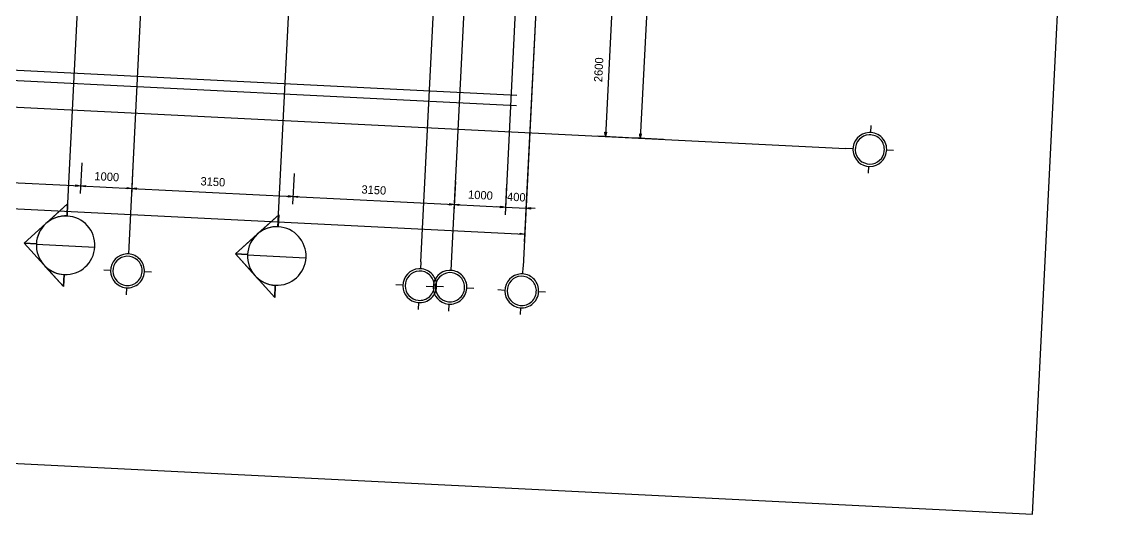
# Model space of a CAD drawing. Extents: x 549999 to 550212, y 1838161 to 1838467.
# Drawn here: x 550167.68 to 550188.84, y 1838333.83 to 1838343.44 of the extents above; entities that cross this region are included whole.
import ezdxf

# ---------------------------------------------------------------- set-up
doc = ezdxf.new("R2010")
doc.units = 0
for name, color, linetype in [('Level 17', 7, 'Continuous'), ('Level 18', 7, 'Continuous'), ('Level 19', 7, 'Continuous'), ('Level 20', 7, 'Continuous'), ('Level 35', 7, 'Continuous'), ('Level 36', 7, 'Continuous')]:
    doc.layers.add(name, color=color, linetype=linetype)

# ---------------------------------------------------------------- blocks, each defined once
blk = doc.blocks.new('GRID_3')
at = {"layer": 'Level 19'}
for p, q in [((0, 0.517), (0, 0.367)), ((-0.517, 0), (-0.367, 0)), ((0.517, 0), (0.367, 0)), ((0, -0.517), (0, -0.367))]:
    blk.add_line(p, q, dxfattribs=at)
for radius, start, end in [(0.367, 86.5906, 185.4173), (0.317, 86.5906, 185.4173), (0.317, 3.4094, 86.5906), (0.367, 3.4094, 86.5906), (0.317, 275.4173, 3.4094), (0.367, 275.4173, 3.4094), (0.367, 185.4173, 275.4173), (0.317, 185.4173, 275.4173)]:
    blk.add_arc((0, 0), radius, start, end, dxfattribs=at)
blk = doc.blocks.new('SECTI4')
at = {"layer": 'Level 17'}
for p, q in [((-0.635, 0.898), (-1.533, 0)), ((-1.084, 0.449), (-0.635, 0.898)), ((-0.635, 0.898), (-1.084, 0.449)), ((-0.635, 0.898), (0.263, 0)), ((-0.635, 0.898), (-0.635, 0.635)), ((-0.635, 0.635), (-0.635, 0.898)), ((-0.635, 0.635), (-0.635, 0.898)), ((-0.635, 0.898), (-0.186, 0.449)), ((-0.186, 0.449), (-0.635, 0.898)), ((-0.635, 0.898), (-0.635, 0.635)), ((-1.533, 0), (-1.107, 0.426)), ((-1.107, 0.426), (-1.533, 0)), ((-0.163, 0.426), (0.263, 0)), ((0.263, 0), (-0.163, 0.426)), ((-1.27, 0), (-1.533, 0)), ((-1.271, 0), (-1.533, 0)), ((-1.533, 0), (-1.271, 0)), ((0, 0), (0.263, 0)), ((0.263, 0), (0.001, 0)), ((0.001, 0), (0.263, 0))]:
    blk.add_line(p, q, dxfattribs=at)
for radius, start, end in [(0.635, 0, 180), (0.635, 90, 135), (0.635, 90, 135), (0.635, 45, 90), (0.635, 45, 90), (0.636, 137.9216, 180), (0.636, 137.9216, 180), (0.636, 0, 42.0784), (0.636, 0, 42.0784), (0.635, 180, 0)]:
    blk.add_arc((-0.635, 0), radius, start, end, dxfattribs=at)

msp = doc.modelspace()

# ---------------------------------------------------------------- linework, layer by layer
at = {"layer": 'Level 17'}
for p, q in [((550167.972, 1838339.099), (550169.114, 1838339.042)), ((550172.086, 1838338.893), (550173.228, 1838338.836))]:
    msp.add_line(p, q, dxfattribs=at)
at = {"layer": 'Level 18'}
for p, q in [((550170.835, 1838360.264), (550169.774, 1838339.042)), ((550176.528, 1838359.979), (550175.467, 1838338.758)), ((550177.127, 1838359.949), (550176.066, 1838338.728)), ((550178.526, 1838359.879), (550177.465, 1838338.658)), ((550154.624, 1838342.423), (550183.758, 1838340.966))]:
    msp.add_line(p, q, dxfattribs=at)
at = {"layer": 'Level 20'}
for p, q in [((550183.21, 1838461.592), (550177.115, 1838339.674)), ((550183.609, 1838461.572), (550177.514, 1838339.654)), ((550180.592, 1838357.945), (550179.753, 1838341.166)), ((550177.347, 1838342.001), (550116.284, 1838345.053)), ((550177.337, 1838341.801), (550116.274, 1838344.854)), ((550179.202, 1838343.797), (550179.072, 1838341.2)), ((550179.522, 1838341.178), (550178.922, 1838341.208)), ((550180.203, 1838341.144), (550179.603, 1838341.174)), ((550168.855, 1838340.688), (550168.825, 1838340.088)), ((550168.855, 1838340.688), (550168.825, 1838340.088)), ((550169.854, 1838340.638), (550169.824, 1838340.039)), ((550169.854, 1838340.638), (550169.824, 1838340.039)), ((550173, 1838340.48), (550172.97, 1838339.881)), ((550173, 1838340.48), (550172.97, 1838339.881)), ((550156.223, 1838340.361), (550177.497, 1838339.298)), ((550166.036, 1838340.378), (550168.833, 1838340.238)), ((550168.833, 1838340.238), (550169.832, 1838340.188)), ((550176.146, 1838340.323), (550176.116, 1838339.724)), ((550176.146, 1838340.323), (550176.116, 1838339.724)), ((550177.145, 1838340.273), (550177.115, 1838339.674)), ((550169.832, 1838340.188), (550172.978, 1838340.031)), ((550172.978, 1838340.031), (550176.124, 1838339.874)), ((550176.124, 1838339.874), (550177.122, 1838339.824)), ((550176.944, 1838339.833), (550177.122, 1838339.824)), ((550177.122, 1838339.824), (550177.522, 1838339.804)), ((550177.519, 1838339.747), (550177.489, 1838339.148)), ((550177.7, 1838339.795), (550177.522, 1838339.804))]:
    msp.add_line(p, q, dxfattribs=at)
for points in [[(550179.091, 1838341.289), (550179.072, 1838341.2), (550179.062, 1838341.29)], [(550179.773, 1838341.255), (550179.753, 1838341.166), (550179.743, 1838341.256)], [(550168.744, 1838340.258), (550168.833, 1838340.238), (550168.743, 1838340.228)], [(550168.921, 1838340.219), (550168.833, 1838340.238), (550168.923, 1838340.249)], [(550169.743, 1838340.208), (550169.832, 1838340.188), (550169.742, 1838340.178)], [(550169.92, 1838340.169), (550169.832, 1838340.188), (550169.921, 1838340.199)], [(550172.889, 1838340.05), (550172.978, 1838340.031), (550172.888, 1838340.021)], [(550173.066, 1838340.012), (550172.978, 1838340.031), (550173.068, 1838340.041)], [(550176.035, 1838339.893), (550176.124, 1838339.874), (550176.034, 1838339.863)], [(550176.212, 1838339.854), (550176.124, 1838339.874), (550176.214, 1838339.884)], [(550177.034, 1838339.843), (550177.122, 1838339.824), (550177.032, 1838339.813)], [(550177.034, 1838339.843), (550177.122, 1838339.824), (550177.032, 1838339.813)], [(550177.61, 1838339.785), (550177.522, 1838339.804), (550177.612, 1838339.814)], [(550177.408, 1838339.317), (550177.497, 1838339.298), (550177.407, 1838339.287)]]:
    msp.add_lwpolyline(points, close=True, dxfattribs=at)
at = {"layer": 'Level 35'}
msp.add_lwpolyline([(550146.761, 1838335.861), (550187.407, 1838333.829), (550188.844, 1838362.571), (550148.198, 1838364.603)], close=True, dxfattribs=at)
at = {"layer": 'Level 36'}
for p, q in [((550168.571, 1838339.641), (550169.633, 1838360.882)), ((550172.685, 1838339.435), (550173.747, 1838360.677))]:
    msp.add_line(p, q, dxfattribs=at)

# ---------------------------------------------------------------- block references
at = {"layer": 'Level 17', "xscale": 0.9000000000000004, "yscale": 0.9, "rotation": 87.13800620795936}
for p in [(550168.57, 1838339.65), (550172.69, 1838339.44)]:
    msp.add_blockref('SECTI4', p, dxfattribs=at)
at = {"layer": 'Level 19', "xscale": 0.9000000000000004}
for p, yscale, rotation in [((550184.23, 1838340.95), 0.9000000000000002, -92.86199379204065), ((550169.75, 1838338.58), 0.9, 177.13800620795936), ((550175.45, 1838338.29), 0.9, 177.13800620795936), ((550176.04, 1838338.26), 0.9, 177.13800620795936), ((550177.44, 1838338.19), 0.9, 177.13800620795936)]:
    msp.add_blockref('GRID_3', p, dxfattribs=dict(at, yscale=yscale, rotation=rotation))

# ---------------------------------------------------------------- texts
at = {"layer": 'Level 20'}
for s, rotation, p in [('2600', 87.138, (550179.01, 1838342.26)), ('1000', 357.138, (550169.1, 1838340.35)), ('3150', 357.138, (550171.17, 1838340.25)), ('3150', 357.138, (550174.31, 1838340.09)), ('1000', 357.138, (550176.39, 1838339.99)), ('400', 357.138, (550177.15, 1838339.95))]:
    msp.add_text(s, height=0.1622, rotation=rotation, dxfattribs=at).set_placement(p)

doc.saveas('drawing.dxf')
